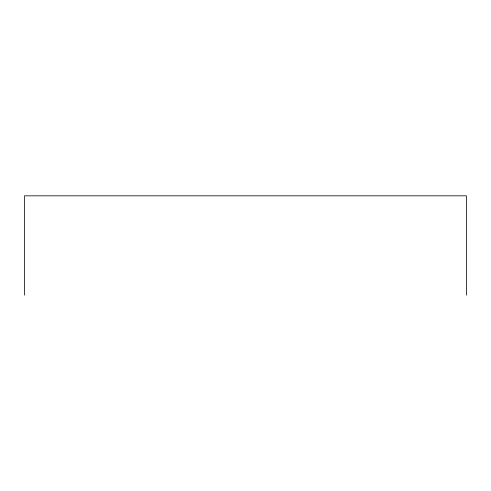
<?xml version="1.0" encoding="UTF-8"?>
<svg xmlns="http://www.w3.org/2000/svg" width="491" height="491" viewBox="0 0 491 491"><rect width="100%" height="100%" fill="white"/><g stroke="black" fill="none" stroke-linecap="round" stroke-linejoin="round"><path stroke-width="0.74" d="M466.45 295.171L466.45 195.829L24.55 195.829L24.55 295.171"/></g></svg>
